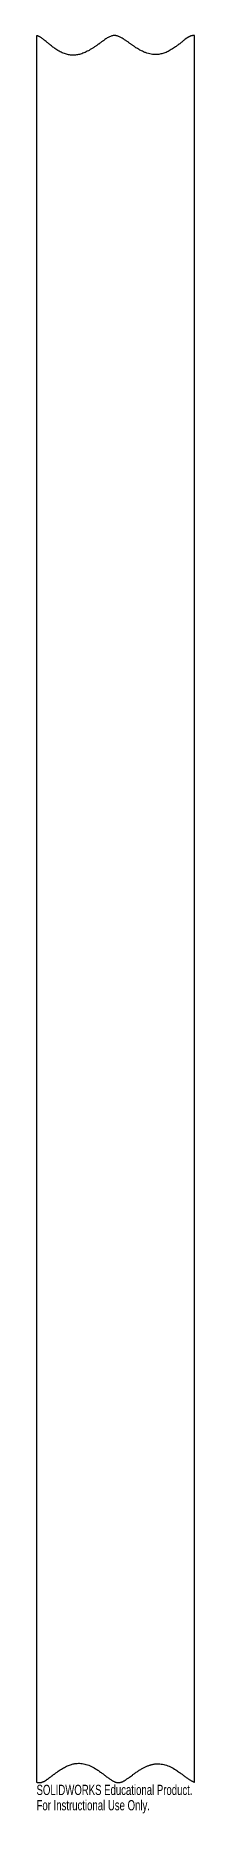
# Model space of a CAD drawing. Header units: inches. Extents: x 4.9 to 7.8, y -19.7 to 13.3.
import ezdxf

# ---------------------------------------------------------------- set-up
doc = ezdxf.new("R2010")
doc.units = ezdxf.units.IN
doc.header["$MEASUREMENT"] = 0
doc.styles.add('SLDTEXTSTYLE0', font='TXT', dxfattribs={"width": 0.7})

msp = doc.modelspace()

# ---------------------------------------------------------------- linework, layer by layer
at = {"color": 7, "linetype": 'Continuous', "lineweight": 25}
for p, q in [((4.857, 13.347), (4.857, -19.114)), ((7.794, -19.114), (7.794, 13.347))]:
    msp.add_line(p, q, dxfattribs=at)
for points, knots in [([(7.794, 13.347), (7.792, 13.347), (7.787, 13.348), (7.78, 13.348), (7.773, 13.348), (7.765, 13.348), (7.758, 13.347), (7.75, 13.346), (7.743, 13.345), (7.735, 13.343), (7.727, 13.341), (7.719, 13.338), (7.711, 13.335), (7.703, 13.332), (7.695, 13.328), (7.686, 13.324), (7.678, 13.319), (7.67, 13.314), (7.661, 13.309), (7.652, 13.303), (7.643, 13.297), (7.634, 13.291), (7.625, 13.284), (7.616, 13.277), (7.605, 13.267), (7.593, 13.257), (7.578, 13.245), (7.563, 13.233), (7.549, 13.221), (7.534, 13.209), (7.519, 13.197), (7.504, 13.186), (7.489, 13.174), (7.474, 13.163), (7.459, 13.151), (7.435, 13.134), (7.404, 13.112), (7.364, 13.087), (7.324, 13.064), (7.285, 13.045), (7.246, 13.029), (7.208, 13.016), (7.171, 13.006), (7.134, 12.999), (7.097, 12.995), (7.057, 12.995), (7.012, 12.998), (6.961, 13.008), (6.91, 13.022), (6.865, 13.039), (6.827, 13.056), (6.795, 13.071), (6.765, 13.088), (6.735, 13.105), (6.706, 13.123), (6.68, 13.141), (6.659, 13.156), (6.64, 13.169), (6.621, 13.183), (6.602, 13.196), (6.583, 13.209), (6.564, 13.223), (6.545, 13.236), (6.526, 13.249), (6.504, 13.264), (6.479, 13.281), (6.452, 13.298), (6.426, 13.312), (6.402, 13.324), (6.379, 13.334), (6.358, 13.341), (6.338, 13.346), (6.318, 13.349), (6.295, 13.349), (6.269, 13.345), (6.243, 13.338), (6.215, 13.327), (6.187, 13.313), (6.158, 13.296), (6.133, 13.279), (6.114, 13.264), (6.098, 13.253), (6.083, 13.242), (6.068, 13.23), (6.052, 13.219), (6.037, 13.208), (6.021, 13.197), (6.006, 13.186), (5.991, 13.175), (5.975, 13.164), (5.949, 13.146), (5.913, 13.122), (5.868, 13.093), (5.823, 13.068), (5.78, 13.046), (5.738, 13.027), (5.697, 13.011), (5.658, 12.999), (5.621, 12.991), (5.571, 12.983), (5.508, 12.982), (5.431, 12.995), (5.352, 13.02), (5.273, 13.059), (5.215, 13.096), (5.174, 13.127), (5.147, 13.147), (5.115, 13.173), (5.076, 13.205), (5.039, 13.235), (5.007, 13.261), (4.984, 13.279), (4.964, 13.294), (4.947, 13.306), (4.931, 13.316), (4.916, 13.325), (4.9, 13.332), (4.886, 13.338), (4.871, 13.343), (4.861, 13.346), (4.857, 13.347)], [0, 0, 0, 0, 0.002121, 0.004262, 0.006428, 0.008626, 0.010861, 0.01314, 0.015468, 0.01785, 0.02029, 0.022793, 0.025364, 0.028005, 0.03072, 0.033512, 0.036385, 0.03934, 0.042382, 0.04551, 0.048729, 0.052039, 0.055442, 0.058941, 0.062536, 0.068223, 0.073909, 0.079595, 0.08528, 0.090965, 0.096649, 0.102334, 0.108019, 0.113704, 0.119391, 0.125078, 0.139938, 0.154156, 0.167765, 0.180805, 0.19332, 0.205361, 0.216983, 0.228251, 0.239232, 0.250001, 0.264769, 0.280018, 0.295891, 0.312518, 0.323191, 0.333748, 0.344202, 0.354567, 0.364857, 0.375087, 0.382035, 0.388983, 0.395931, 0.402879, 0.409827, 0.416775, 0.423723, 0.430671, 0.43762, 0.448006, 0.457613, 0.466455, 0.47455, 0.481922, 0.488602, 0.494632, 0.500069, 0.507391, 0.515073, 0.523245, 0.532011, 0.541458, 0.551655, 0.562657, 0.568342, 0.574027, 0.579712, 0.585396, 0.591081, 0.596766, 0.602451, 0.608135, 0.61382, 0.619505, 0.62519, 0.642315, 0.658554, 0.673931, 0.688475, 0.70222, 0.715207, 0.727484, 0.739108, 0.750146, 0.772575, 0.795698, 0.82014, 0.846428, 0.874991, 0.882499, 0.892503, 0.905007, 0.920012, 0.937518, 0.948035, 0.956967, 0.964318, 0.970199, 0.975795, 0.981117, 0.98618, 0.991002, 0.995601, 1, 1, 1, 1]), ([(4.857, -19.114), (4.859, -19.115), (4.865, -19.116), (4.873, -19.118), (4.882, -19.12), (4.89, -19.121), (4.899, -19.121), (4.908, -19.121), (4.916, -19.121), (4.925, -19.12), (4.934, -19.119), (4.942, -19.118), (4.951, -19.116), (4.96, -19.113), (4.969, -19.11), (4.978, -19.107), (4.987, -19.103), (4.996, -19.099), (5.005, -19.095), (5.014, -19.09), (5.023, -19.084), (5.032, -19.078), (5.041, -19.072), (5.052, -19.064), (5.064, -19.055), (5.078, -19.045), (5.092, -19.034), (5.106, -19.024), (5.12, -19.014), (5.134, -19.003), (5.147, -18.993), (5.161, -18.983), (5.175, -18.972), (5.189, -18.962), (5.203, -18.952), (5.226, -18.935), (5.258, -18.912), (5.298, -18.885), (5.338, -18.86), (5.377, -18.838), (5.414, -18.819), (5.451, -18.803), (5.486, -18.79), (5.521, -18.779), (5.555, -18.771), (5.608, -18.762), (5.683, -18.762), (5.78, -18.781), (5.881, -18.82), (5.957, -18.864), (6.012, -18.901), (6.051, -18.929), (6.096, -18.962), (6.138, -18.995), (6.174, -19.022), (6.201, -19.041), (6.226, -19.059), (6.249, -19.074), (6.27, -19.087), (6.289, -19.097), (6.305, -19.105), (6.323, -19.112), (6.341, -19.118), (6.362, -19.121), (6.383, -19.122), (6.403, -19.12), (6.419, -19.117), (6.431, -19.113), (6.44, -19.11), (6.448, -19.107), (6.457, -19.103), (6.466, -19.099), (6.476, -19.094), (6.485, -19.089), (6.495, -19.083), (6.506, -19.077), (6.514, -19.072), (6.522, -19.066), (6.532, -19.059), (6.549, -19.046), (6.573, -19.029), (6.604, -19.006), (6.642, -18.979), (6.678, -18.952), (6.712, -18.929), (6.739, -18.91), (6.766, -18.892), (6.793, -18.876), (6.819, -18.861), (6.845, -18.847), (6.87, -18.834), (6.895, -18.823), (6.92, -18.812), (6.944, -18.803), (6.967, -18.795), (6.99, -18.789), (7.013, -18.783), (7.035, -18.779), (7.08, -18.772), (7.152, -18.772), (7.249, -18.791), (7.35, -18.829), (7.426, -18.871), (7.481, -18.908), (7.519, -18.935), (7.566, -18.969), (7.607, -19), (7.641, -19.025), (7.665, -19.041), (7.687, -19.056), (7.708, -19.07), (7.727, -19.082), (7.746, -19.092), (7.763, -19.101), (7.779, -19.108), (7.789, -19.112), (7.794, -19.114)], [0, 0, 0, 0, 0.0026245, 0.0052295, 0.0078215, 0.0104068, 0.0129919, 0.0155832, 0.0181872, 0.0208102, 0.0234584, 0.0261378, 0.0288542, 0.0316132, 0.0344201, 0.0372801, 0.0401977, 0.0431777, 0.0462241, 0.0493409, 0.0525319, 0.0558005, 0.0591498, 0.0625828, 0.0677952, 0.0730076, 0.07822, 0.0834324, 0.0886447, 0.0938571, 0.0990695, 0.1042819, 0.1094942, 0.1147066, 0.119919, 0.1251314, 0.1405683, 0.1552866, 0.1693046, 0.1826435, 0.195328, 0.2073868, 0.2188531, 0.2297657, 0.2401697, 0.2501169, 0.2781015, 0.307572, 0.3395855, 0.3749718, 0.3862434, 0.4004217, 0.4175132, 0.4375216, 0.4484204, 0.4584257, 0.4675413, 0.4757722, 0.4831252, 0.4896097, 0.4952397, 0.5000365, 0.5064917, 0.5127511, 0.5189065, 0.5250546, 0.5312925, 0.5338319, 0.5364929, 0.5392798, 0.5421963, 0.5452456, 0.5484306, 0.5517536, 0.5552169, 0.5588225, 0.5625719, 0.5638613, 0.5676993, 0.5740859, 0.583021, 0.5945047, 0.608537, 0.6251178, 0.6354862, 0.6455342, 0.6552666, 0.6646889, 0.673807, 0.6826275, 0.6911576, 0.6994054, 0.7073797, 0.7150904, 0.7225483, 0.7297654, 0.7367549, 0.7435315, 0.7501111, 0.7781478, 0.8076604, 0.8396678, 0.8749733, 0.8858685, 0.8999216, 0.9171386, 0.9375226, 0.9467579, 0.9554092, 0.9634796, 0.9709728, 0.9778934, 0.9842475, 0.9900426, 0.9952889, 1, 1, 1, 1])]:
    msp.add_open_spline(points, degree=3, knots=knots, dxfattribs=at)

# ---------------------------------------------------------------- texts
at = {"color": 7, "linetype": 'Continuous', "char_height": 0.1903, "attachment_point": 1, "style": 'SLDTEXTSTYLE0'}
for s, insert in [('SOLIDWORKS Educational Product.', (4.857, -19.162)), ('For Instructional Use Only.', (4.857, -19.447))]:
    msp.add_mtext(s, dxfattribs=dict(at, insert=insert))

doc.saveas('drawing.dxf')
